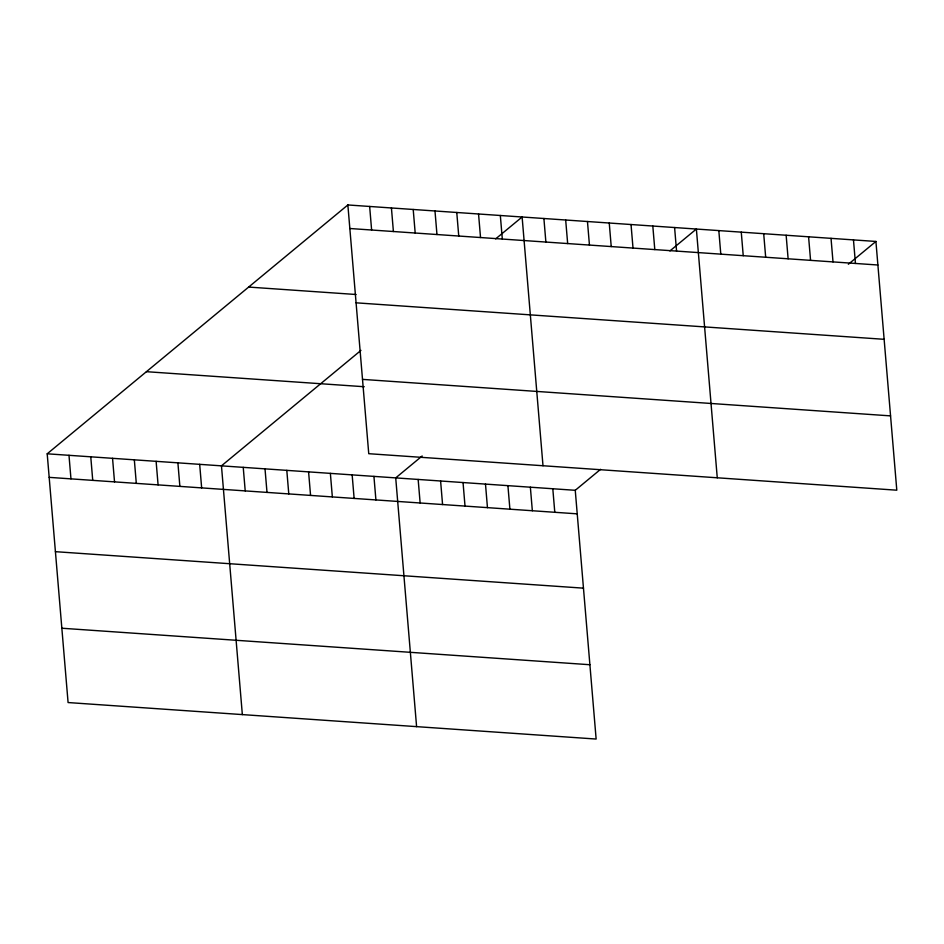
<?xml version="1.0" encoding="UTF-8"?>
<svg xmlns="http://www.w3.org/2000/svg" width="944" height="944" viewBox="0 0 944 944"><rect width="100%" height="100%" fill="white"/><g stroke="black" fill="none" stroke-linecap="round" stroke-linejoin="round"><path stroke-width="1.42" d="M600.608 469.31L575.25 490.302L596.136 739.046L68.086 702.548L47.2 453.804L347.864 204.954L875.914 241.452L896.8 490.196L368.75 453.698L347.864 204.954M360.95 350.389L221.462 465.84L242.348 714.596M495.659 238.891L522.115 217.002L543.001 465.746M422.169 455.987L395.713 477.888L416.599 726.644M669.921 250.939L696.377 229.038L717.263 477.794M848.349 264.261L875.914 241.452M349.835 228.507L877.885 265.004M248.638 287.07L356.1 294.504M356.077 302.823L884.127 339.309M362.508 379.382L890.558 415.879M146.414 371.688L364.242 386.733M47.2 453.804L575.25 490.302M49.182 477.357L577.232 513.843M55.413 551.674L583.475 588.159M61.844 628.232L589.894 664.729M853.47 239.894L855.453 263.447M831.027 238.348L833.009 261.901M808.583 236.791L810.566 260.343M786.14 235.245L788.122 258.798M763.696 233.687L765.678 257.24M741.264 232.141L743.235 255.694M718.821 230.596L720.791 254.137M674.594 227.539L676.565 251.08M652.811 226.029L654.794 249.582M631.029 224.519L633.011 248.071M609.246 223.02L611.228 246.573M587.463 221.51L589.445 245.062M565.68 220.011L567.663 243.564M543.897 218.501L545.88 242.053M552.806 488.744L554.789 512.297M530.363 487.198L532.345 510.751M500.332 215.492L502.314 239.044M507.919 485.641L509.902 509.194M478.549 213.981L480.531 237.534M485.487 484.095L487.458 507.648M456.766 212.483L458.749 236.035M463.044 482.537L465.014 506.09M434.983 210.972L436.966 234.525M440.6 480.992L442.571 504.544M413.212 209.474L415.183 233.026M418.157 479.446L420.139 502.987M391.43 207.963L393.4 231.516M369.647 206.465L371.617 230.006M373.93 476.39L375.913 499.931M352.147 474.879L354.13 498.432M330.365 473.369L332.347 496.922M308.582 471.87L310.564 495.423M286.799 470.36L288.781 493.913M265.016 468.861L266.999 492.414M243.233 467.351L245.216 490.904M199.68 464.342L201.65 487.895M177.897 462.831L179.867 486.384M156.114 461.333L158.085 484.886M134.331 459.822L136.302 483.375M112.548 458.324L114.519 481.865M90.766 456.813L92.736 480.366M68.983 455.303L70.965 478.856"/></g></svg>
